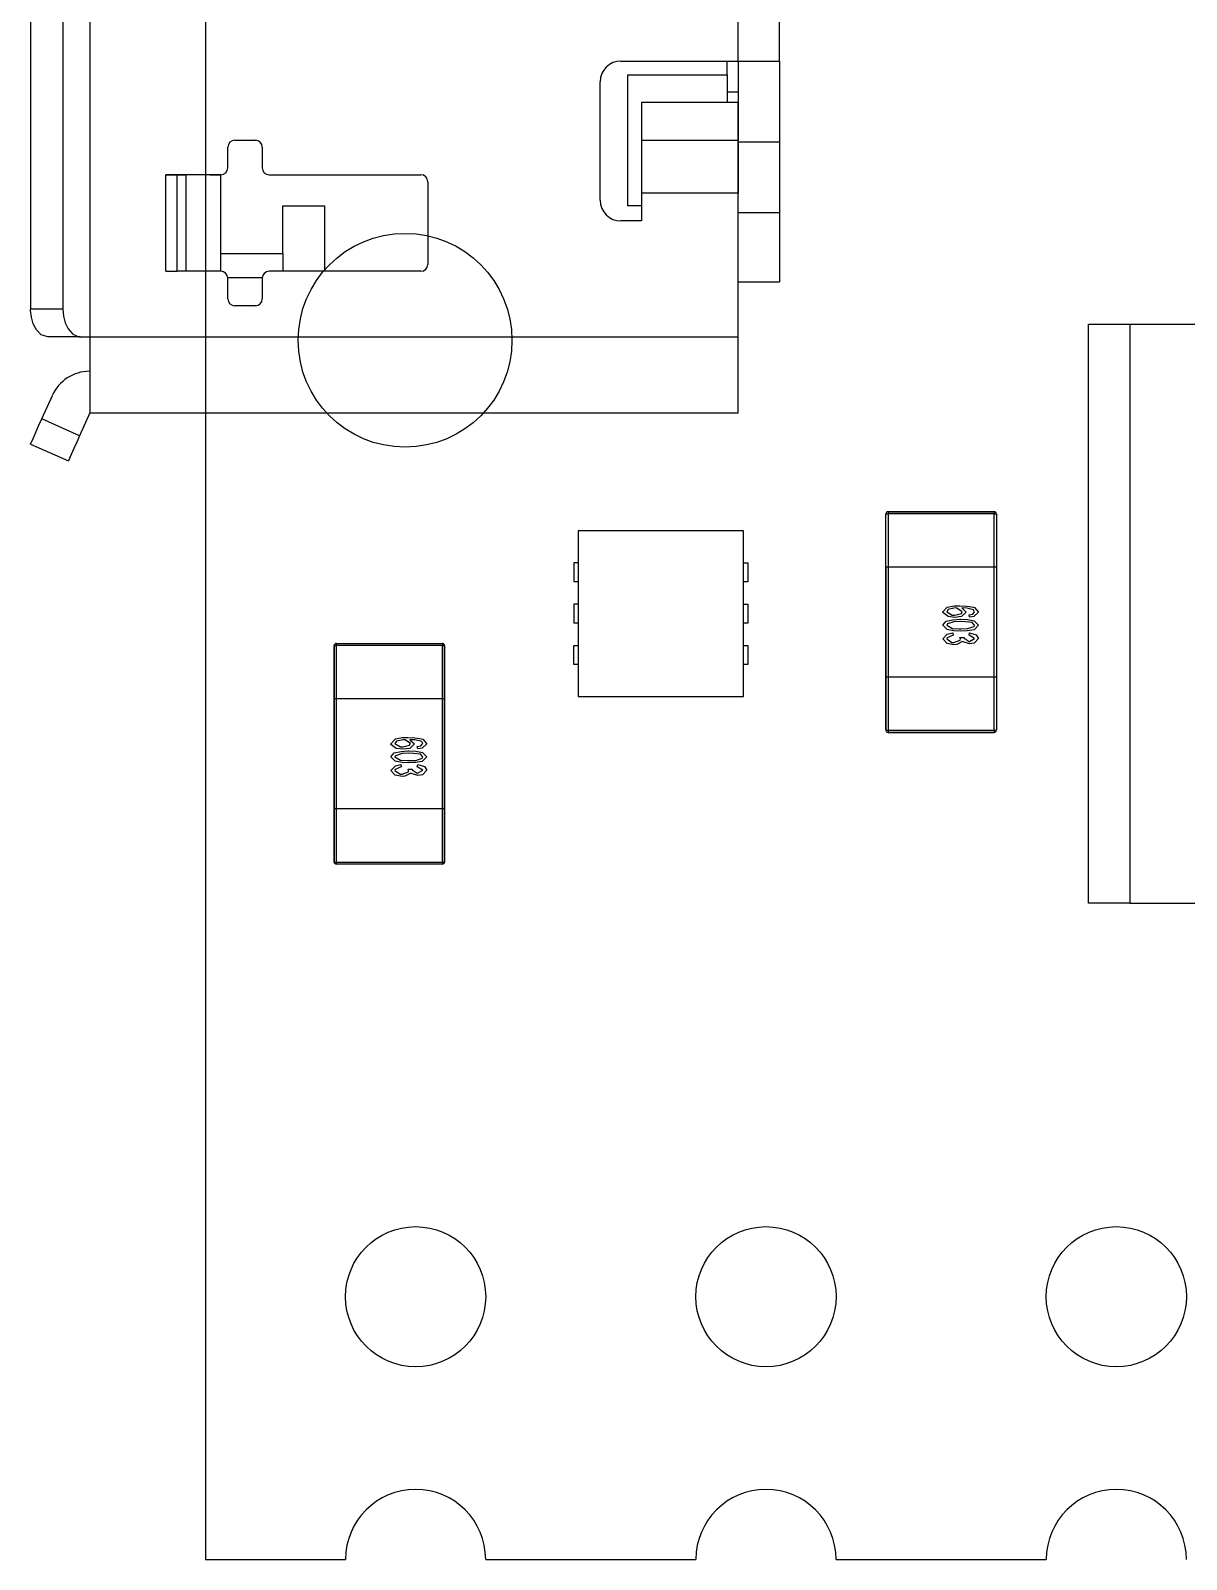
# Model space of a CAD drawing. Extents: x -18.2 to 17, y -12.1 to 12.1.
# Drawn here: x -18.22 to -9.84, y -12.06 to -0.98 of the extents above; entities that cross this region are included whole.
import ezdxf

# ---------------------------------------------------------------- set-up
doc = ezdxf.new("R2010")
doc.units = 0
doc.layers.get('0').update_dxf_attribs({"linetype": 'continuous'})

# ---------------------------------------------------------------- blocks, each defined once
blk = doc.blocks.new('SHAPE007')
at = {"layer": 'Step_Models', "color": 0}
for p, q in [((-8.3535, -2.957), (-9.5535, -2.957)), ((-9.5535, -3.107), (-9.5535, -2.957)), ((-8.3535, -3.107), (-8.3535, -2.957)), ((-10.5535, -3.107), (-10.2535, -3.107)), ((-10.5535, -7.307), (-10.5535, -3.107)), ((-10.2535, -3.107), (-7.6535, -3.107)), ((-10.2535, -3.107), (-10.2535, -7.307)), ((-7.6535, -3.107), (-7.3535, -3.107)), ((-7.6535, -7.307), (-7.6535, -3.107)), ((-7.3535, -3.107), (-7.3535, -7.307)), ((-10.2535, -7.307), (-10.5535, -7.307)), ((-10.2535, -7.307), (-7.6535, -7.307)), ((-9.5535, -7.457), (-9.5535, -7.307)), ((-8.3535, -7.457), (-8.3535, -7.307)), ((-7.3535, -7.307), (-7.6535, -7.307)), ((-8.3535, -7.457), (-9.5535, -7.457))]:
    blk.add_line(p, q, dxfattribs=at)
blk = doc.blocks.new('SHAPE017')
at = {"layer": 'Step_Models', "color": 0}
for p, q in [((-12.021, -4.868), (-12.021, -4.483)), ((-12.005, -4.468), (-11.236, -4.468)), ((-11.236, -4.468), (-12.005, -4.468)), ((-12.005, -4.483), (-12.005, -4.868)), ((-11.236, -4.483), (-12.005, -4.483)), ((-11.236, -4.868), (-11.236, -4.483)), ((-11.22, -4.483), (-11.22, -4.868)), ((-12.021, -5.668), (-12.021, -4.868)), ((-12.021, -4.868), (-12.021, -5.668)), ((-12.005, -4.868), (-11.236, -4.868)), ((-12.005, -4.868), (-12.005, -5.668)), ((-11.236, -5.668), (-11.236, -4.868)), ((-11.22, -4.868), (-11.22, -5.668)), ((-11.415, -5.232), (-11.418, -5.215)), ((-11.536, -5.347), (-11.533, -5.364)), ((-11.484, -5.379), (-11.454, -5.381)), ((-11.418, -5.364), (-11.415, -5.347)), ((-12.021, -5.668), (-12.021, -6.053)), ((-12.021, -6.053), (-12.021, -5.668)), ((-11.236, -5.668), (-12.005, -5.668)), ((-12.005, -5.668), (-12.005, -6.053)), ((-11.236, -6.053), (-11.236, -5.668)), ((-11.22, -5.668), (-11.22, -6.053)), ((-12.005, -6.053), (-11.236, -6.053)), ((-12.005, -6.068), (-11.236, -6.068)), ((-11.236, -6.068), (-12.005, -6.068))]:
    blk.add_line(p, q, dxfattribs=at)
for points in [[(-12.021, -4.483), (-12.005, -4.483)], [(-12.005, -4.468), (-12.005, -4.483)], [(-11.236, -4.468), (-11.236, -4.483)], [(-11.236, -4.483), (-11.22, -4.483)], [(-12.021, -4.868), (-12.005, -4.868)], [(-11.236, -4.868), (-11.22, -4.868)], [(-11.609, -5.195), (-11.576, -5.161), (-11.527, -5.151), (-11.485, -5.15)], [(-11.609, -5.195), (-11.576, -5.161), (-11.527, -5.151), (-11.485, -5.15)], [(-11.521, -5.235), (-11.57, -5.229), (-11.608, -5.2), (-11.609, -5.195)], [(-11.521, -5.235), (-11.57, -5.229), (-11.608, -5.2), (-11.609, -5.195)], [(-11.52, -5.166), (-11.569, -5.177), (-11.579, -5.193)], [(-11.579, -5.193), (-11.54, -5.218), (-11.522, -5.219)], [(-11.522, -5.219), (-11.474, -5.207), (-11.467, -5.193)], [(-11.522, -5.219), (-11.474, -5.207), (-11.467, -5.193)], [(-11.438, -5.197), (-11.472, -5.229), (-11.521, -5.235)], [(-11.467, -5.193), (-11.506, -5.167), (-11.52, -5.166)], [(-11.467, -5.193), (-11.506, -5.167), (-11.52, -5.166)], [(-11.485, -5.15), (-11.435, -5.152), (-11.386, -5.16), (-11.378, -5.163)], [(-11.485, -5.15), (-11.435, -5.152), (-11.386, -5.16), (-11.378, -5.163)], [(-11.386, -5.18), (-11.434, -5.168), (-11.471, -5.166)], [(-11.471, -5.166), (-11.438, -5.197)], [(-11.386, -5.18), (-11.434, -5.168), (-11.471, -5.166)], [(-11.418, -5.215), (-11.391, -5.21)], [(-11.418, -5.215), (-11.391, -5.21)], [(-11.349, -5.196), (-11.383, -5.227), (-11.415, -5.232)], [(-11.391, -5.21), (-11.378, -5.194)], [(-11.391, -5.21), (-11.378, -5.194)], [(-11.378, -5.194), (-11.386, -5.18)], [(-11.378, -5.194), (-11.386, -5.18)], [(-11.378, -5.163), (-11.349, -5.196)], [(-11.609, -5.291), (-11.584, -5.261)], [(-11.479, -5.334), (-11.529, -5.332), (-11.578, -5.323), (-11.609, -5.291)], [(-11.479, -5.334), (-11.529, -5.332), (-11.578, -5.323), (-11.609, -5.291)], [(-11.584, -5.261), (-11.535, -5.251), (-11.485, -5.248), (-11.479, -5.248)], [(-11.479, -5.265), (-11.529, -5.267), (-11.575, -5.282), (-11.579, -5.291)], [(-11.579, -5.291), (-11.539, -5.315), (-11.489, -5.317), (-11.479, -5.318)], [(-11.479, -5.248), (-11.429, -5.25), (-11.38, -5.259), (-11.349, -5.291)], [(-11.396, -5.272), (-11.445, -5.266), (-11.479, -5.265)], [(-11.396, -5.272), (-11.445, -5.266), (-11.479, -5.265)], [(-11.349, -5.291), (-11.382, -5.324), (-11.431, -5.332), (-11.479, -5.334)], [(-11.349, -5.291), (-11.382, -5.324), (-11.431, -5.332), (-11.479, -5.334)], [(-11.479, -5.318), (-11.429, -5.316), (-11.382, -5.301), (-11.378, -5.291)], [(-11.479, -5.318), (-11.429, -5.316), (-11.382, -5.301), (-11.378, -5.291)], [(-11.378, -5.291), (-11.396, -5.272)], [(-11.378, -5.291), (-11.396, -5.272)], [(-11.609, -5.389), (-11.577, -5.355), (-11.536, -5.347)], [(-11.528, -5.433), (-11.577, -5.424), (-11.609, -5.389), (-11.609, -5.389)], [(-11.528, -5.433), (-11.577, -5.424), (-11.609, -5.389), (-11.609, -5.389)], [(-11.533, -5.364), (-11.578, -5.382), (-11.579, -5.389)], [(-11.533, -5.364), (-11.578, -5.382), (-11.579, -5.389)], [(-11.579, -5.389), (-11.542, -5.416), (-11.528, -5.416)], [(-11.528, -5.416), (-11.483, -5.4), (-11.48, -5.391)], [(-11.528, -5.416), (-11.483, -5.4), (-11.48, -5.391)], [(-11.465, -5.409), (-11.507, -5.431), (-11.528, -5.433)], [(-11.465, -5.409), (-11.507, -5.431), (-11.528, -5.433)], [(-11.48, -5.391), (-11.484, -5.379)], [(-11.48, -5.391), (-11.484, -5.379)], [(-11.414, -5.426), (-11.461, -5.412), (-11.465, -5.409)], [(-11.414, -5.426), (-11.461, -5.412), (-11.465, -5.409)], [(-11.454, -5.381), (-11.454, -5.384)], [(-11.454, -5.384), (-11.418, -5.41), (-11.415, -5.41)], [(-11.454, -5.384), (-11.418, -5.41), (-11.415, -5.41)], [(-11.378, -5.388), (-11.417, -5.364), (-11.418, -5.364)], [(-11.378, -5.388), (-11.417, -5.364), (-11.418, -5.364)], [(-11.415, -5.347), (-11.367, -5.36), (-11.349, -5.387)], [(-11.415, -5.41), (-11.378, -5.388)], [(-11.349, -5.387), (-11.381, -5.421), (-11.414, -5.426)], [(-11.349, -5.387), (-11.381, -5.421), (-11.414, -5.426)], [(-12.005, -5.668), (-12.021, -5.668)], [(-11.22, -5.668), (-11.236, -5.668)], [(-12.021, -6.053), (-12.005, -6.053)], [(-12.005, -6.053), (-12.005, -6.068)], [(-11.236, -6.053), (-11.22, -6.053)], [(-11.236, -6.053), (-11.236, -6.068)]]:
    blk.add_lwpolyline(points, dxfattribs=at)
for centre, start, end in [((-12.005, -4.483), 90, -180), ((-12.005, -4.483), 90, -180), ((-12.005, -4.483), 90, -180), ((-12.005, -4.483), 90, -180), ((-11.236, -4.483), 0, 90), ((-12.005, -6.053), -180, -90), ((-12.005, -6.053), -180, -90), ((-12.005, -6.053), -180, -90), ((-12.005, -6.053), -180, -90), ((-11.236, -6.053), -90, 0), ((-11.236, -6.053), -90, 0)]:
    blk.add_arc(centre, 0.015, start, end, dxfattribs=at)
blk = doc.blocks.new('SHAPE018')
at = {"layer": 'Step_Models', "color": 0}
for p, q in [((-16.006, -5.423), (-15.236, -5.423)), ((-16.021, -5.823), (-16.021, -5.438)), ((-16.021, -5.438), (-16.021, -5.823)), ((-16.006, -5.438), (-16.006, -5.823)), ((-15.236, -5.438), (-16.006, -5.438)), ((-15.236, -5.823), (-15.236, -5.438)), ((-15.221, -5.823), (-15.221, -5.438)), ((-15.221, -5.438), (-15.221, -5.823)), ((-16.021, -6.623), (-16.021, -5.823)), ((-16.021, -5.823), (-16.021, -6.623)), ((-16.006, -5.823), (-15.236, -5.823)), ((-16.006, -5.823), (-16.006, -6.623)), ((-15.236, -6.623), (-15.236, -5.823)), ((-15.221, -6.623), (-15.221, -5.823)), ((-15.221, -5.823), (-15.221, -6.623)), ((-15.415, -6.187), (-15.418, -6.17)), ((-15.537, -6.302), (-15.534, -6.319)), ((-15.418, -6.319), (-15.415, -6.302)), ((-15.484, -6.334), (-15.455, -6.336)), ((-16.021, -6.623), (-16.021, -7.008)), ((-16.021, -7.008), (-16.021, -6.623)), ((-15.236, -6.623), (-16.006, -6.623)), ((-16.006, -6.623), (-16.006, -7.008)), ((-15.236, -7.008), (-15.236, -6.623)), ((-15.221, -7.008), (-15.221, -6.623)), ((-15.221, -6.623), (-15.221, -7.008)), ((-16.006, -7.008), (-15.236, -7.008)), ((-15.236, -7.023), (-16.006, -7.023))]:
    blk.add_line(p, q, dxfattribs=at)
for points in [[(-16.006, -5.423), (-16.006, -5.438)], [(-15.236, -5.423), (-15.236, -5.438)], [(-16.021, -5.438), (-16.006, -5.438)], [(-15.236, -5.438), (-15.221, -5.438)], [(-16.021, -5.823), (-16.006, -5.823)], [(-15.236, -5.823), (-15.221, -5.823)], [(-15.609, -6.15), (-15.577, -6.116), (-15.528, -6.106), (-15.486, -6.105)], [(-15.609, -6.15), (-15.577, -6.116), (-15.528, -6.106), (-15.486, -6.105)], [(-15.521, -6.19), (-15.571, -6.184), (-15.609, -6.155), (-15.609, -6.15)], [(-15.521, -6.19), (-15.571, -6.184), (-15.609, -6.155), (-15.609, -6.15)], [(-15.585, -6.216), (-15.536, -6.206), (-15.486, -6.203), (-15.479, -6.203)], [(-15.521, -6.121), (-15.569, -6.132), (-15.58, -6.148)], [(-15.58, -6.148), (-15.541, -6.173), (-15.522, -6.174)], [(-15.522, -6.174), (-15.475, -6.162), (-15.468, -6.148)], [(-15.522, -6.174), (-15.475, -6.162), (-15.468, -6.148)], [(-15.468, -6.148), (-15.506, -6.122), (-15.521, -6.121)], [(-15.468, -6.148), (-15.506, -6.122), (-15.521, -6.121)], [(-15.438, -6.152), (-15.473, -6.184), (-15.521, -6.19)], [(-15.486, -6.105), (-15.436, -6.107), (-15.387, -6.115), (-15.378, -6.118)], [(-15.486, -6.105), (-15.436, -6.107), (-15.387, -6.115), (-15.378, -6.118)], [(-15.479, -6.203), (-15.429, -6.205), (-15.38, -6.214), (-15.349, -6.246)], [(-15.386, -6.135), (-15.435, -6.123), (-15.472, -6.121)], [(-15.472, -6.121), (-15.438, -6.152)], [(-15.386, -6.135), (-15.435, -6.123), (-15.472, -6.121)], [(-15.418, -6.17), (-15.392, -6.165)], [(-15.418, -6.17), (-15.392, -6.165)], [(-15.349, -6.151), (-15.383, -6.182), (-15.415, -6.187)], [(-15.392, -6.165), (-15.379, -6.149)], [(-15.392, -6.165), (-15.379, -6.149)], [(-15.379, -6.149), (-15.386, -6.135)], [(-15.379, -6.149), (-15.386, -6.135)], [(-15.378, -6.118), (-15.349, -6.151)], [(-15.609, -6.246), (-15.585, -6.216)], [(-15.479, -6.289), (-15.529, -6.287), (-15.578, -6.278), (-15.609, -6.246)], [(-15.479, -6.289), (-15.529, -6.287), (-15.578, -6.278), (-15.609, -6.246)], [(-15.609, -6.344), (-15.577, -6.31), (-15.537, -6.302)], [(-15.479, -6.22), (-15.529, -6.222), (-15.576, -6.237), (-15.58, -6.246)], [(-15.58, -6.246), (-15.539, -6.27), (-15.49, -6.272), (-15.479, -6.273)], [(-15.534, -6.319), (-15.578, -6.337), (-15.58, -6.344)], [(-15.534, -6.319), (-15.578, -6.337), (-15.58, -6.344)], [(-15.396, -6.227), (-15.446, -6.221), (-15.479, -6.22)], [(-15.396, -6.227), (-15.446, -6.221), (-15.479, -6.22)], [(-15.349, -6.246), (-15.382, -6.279), (-15.431, -6.287), (-15.479, -6.289)], [(-15.349, -6.246), (-15.382, -6.279), (-15.431, -6.287), (-15.479, -6.289)], [(-15.479, -6.273), (-15.429, -6.271), (-15.383, -6.256), (-15.379, -6.246)], [(-15.479, -6.273), (-15.429, -6.271), (-15.383, -6.256), (-15.379, -6.246)], [(-15.379, -6.343), (-15.418, -6.319), (-15.418, -6.319)], [(-15.379, -6.343), (-15.418, -6.319), (-15.418, -6.319)], [(-15.415, -6.302), (-15.367, -6.315), (-15.349, -6.342)], [(-15.379, -6.246), (-15.396, -6.227)], [(-15.379, -6.246), (-15.396, -6.227)], [(-15.529, -6.388), (-15.578, -6.379), (-15.609, -6.344), (-15.609, -6.344)], [(-15.529, -6.388), (-15.578, -6.379), (-15.609, -6.344), (-15.609, -6.344)], [(-15.58, -6.344), (-15.542, -6.371), (-15.528, -6.371)], [(-15.465, -6.364), (-15.508, -6.386), (-15.529, -6.388)], [(-15.465, -6.364), (-15.508, -6.386), (-15.529, -6.388)], [(-15.528, -6.371), (-15.483, -6.355), (-15.481, -6.346)], [(-15.528, -6.371), (-15.483, -6.355), (-15.481, -6.346)], [(-15.481, -6.346), (-15.484, -6.334)], [(-15.481, -6.346), (-15.484, -6.334)], [(-15.414, -6.381), (-15.462, -6.367), (-15.465, -6.364)], [(-15.414, -6.381), (-15.462, -6.367), (-15.465, -6.364)], [(-15.455, -6.336), (-15.455, -6.339)], [(-15.455, -6.336), (-15.455, -6.339)], [(-15.455, -6.339), (-15.418, -6.365), (-15.416, -6.365)], [(-15.455, -6.339), (-15.418, -6.365), (-15.416, -6.365)], [(-15.416, -6.365), (-15.379, -6.343)], [(-15.349, -6.342), (-15.381, -6.376), (-15.414, -6.381)], [(-15.349, -6.342), (-15.381, -6.376), (-15.414, -6.381)], [(-16.006, -6.623), (-16.021, -6.623)], [(-15.221, -6.623), (-15.236, -6.623)], [(-16.021, -7.008), (-16.006, -7.008)], [(-16.006, -7.008), (-16.006, -7.023)], [(-15.236, -7.008), (-15.221, -7.008)], [(-15.236, -7.008), (-15.236, -7.023)]]:
    blk.add_lwpolyline(points, dxfattribs=at)
for centre, start, end in [((-16.006, -5.438), 90, 180), ((-16.006, -5.438), 90, 180), ((-16.006, -5.438), 90, 180), ((-16.006, -5.438), 90, 180), ((-15.236, -5.438), 0, 90), ((-15.236, -5.438), 0, 90), ((-16.006, -7.008), -180, -90), ((-16.006, -7.008), -180, -90), ((-16.006, -7.008), -180, -90), ((-16.006, -7.008), -180, -90), ((-15.236, -7.008), -90, 0), ((-15.236, -7.008), -90, 0)]:
    blk.add_arc(centre, 0.015, start, end, dxfattribs=at)
blk = doc.blocks.new('SHAPE020')
at = {"layer": 'Step_Models', "color": 0}
for p, q in [((-13.0525, -4.607), (-14.2525, -4.607)), ((-14.2525, -4.607), (-14.2525, -5.807)), ((-13.0525, -5.807), (-13.0525, -4.607)), ((-14.2825, -4.838), (-14.2825, -4.976)), ((-14.2525, -4.838), (-14.2825, -4.838)), ((-13.0525, -4.838), (-13.0225, -4.838)), ((-13.0225, -4.838), (-13.0225, -4.976)), ((-14.2525, -4.976), (-14.2825, -4.976)), ((-13.0225, -4.976), (-13.0525, -4.976)), ((-14.2825, -5.138), (-14.2825, -5.276)), ((-14.2525, -5.138), (-14.2825, -5.138)), ((-13.0525, -5.138), (-13.0225, -5.138)), ((-13.0225, -5.138), (-13.0225, -5.276)), ((-14.2525, -5.276), (-14.2825, -5.276)), ((-13.0225, -5.276), (-13.0525, -5.276)), ((-14.2825, -5.438), (-14.2525, -5.438)), ((-14.2825, -5.576), (-14.2825, -5.438)), ((-13.0525, -5.438), (-13.0225, -5.438)), ((-13.0225, -5.438), (-13.0225, -5.576)), ((-14.2525, -5.576), (-14.2825, -5.576)), ((-13.0225, -5.576), (-13.0525, -5.576)), ((-14.2525, -5.807), (-13.0525, -5.807))]:
    blk.add_line(p, q, dxfattribs=at)
blk = doc.blocks.new('SHAPE023')
at = {"layer": 'Step_Models', "color": 0}
for p, q in [((-17.948, 4.1), (-18.222, 3.978)), ((-18.222, 3.978), (-17.948, 4.1)), ((-18.14, 3.795), (-17.866, 3.917)), ((-17.866, 3.917), (-17.792, 3.75)), ((-18.064, 3.625), (-18.14, 3.795)), ((-13.092, 3.75), (-17.792, 3.75)), ((-15.892, 3.45), (-15.892, 3.75)), ((-15.392, 3.75), (-15.392, 3.45)), ((-17.792, 3.45), (-17.795, 3.45)), ((-17.862, 3.2), (-18.097, 3.2)), ((-17.792, 3.2), (-17.862, 3.2)), ((-17.792, 3.2), (-17.792, -3.2)), ((-13.092, 3.2), (-17.792, 3.2)), ((-13.092, 2.159), (-13.092, 3.2)), ((-18.222, 3), (-18.222, -3)), ((-18.222, 3), (-17.987, 3)), ((-17.987, 3), (-17.987, -3)), ((-16.792, 2.775), (-16.792, 2.925)), ((-16.742, 2.975), (-16.592, 2.975)), ((-16.542, 2.925), (-16.542, 2.775)), ((-16.792, 2.773), (-16.542, 2.773)), ((-12.792, 2.8), (-13.092, 2.8)), ((-17.242, 2.025), (-17.242, 2.725)), ((-17.242, 2.725), (-17.095, 2.725)), ((-17.159, 2.725), (-17.242, 2.725)), ((-17.095, 2.725), (-17.159, 2.725)), ((-17.159, 2.725), (-17.159, 2.025)), ((-16.842, 2.725), (-17.095, 2.725)), ((-17.095, 2.725), (-17.095, 2.025)), ((-16.922, 2.725), (-16.842, 2.725)), ((-16.842, 2.725), (-16.842, 2.025)), ((-16.492, 2.725), (-15.392, 2.725)), ((-16.092, 2.725), (-16.092, 2.25)), ((-15.342, 2.675), (-15.342, 2.075)), ((-16.392, 2.596), (-16.842, 2.596)), ((-16.392, 2.25), (-16.392, 2.596)), ((-13.942, 2.36), (-13.792, 2.36)), ((-13.792, 2.36), (-13.792, 2.159)), ((-16.092, 2.25), (-16.392, 2.25)), ((-13.892, 2.25), (-13.792, 2.25)), ((-13.892, 1.3), (-13.892, 2.25)), ((-12.792, 2.3), (-13.092, 2.3)), ((-12.792, 2.3), (-12.792, 1.785)), ((-14.092, 1.35), (-14.092, 2.21)), ((-13.792, 2.159), (-13.092, 2.159)), ((-17.159, 2.025), (-17.242, 2.025)), ((-17.095, 2.025), (-17.159, 2.025)), ((-16.842, 2.025), (-17.095, 2.025)), ((-15.392, 2.025), (-16.492, 2.025)), ((-16.792, 1.825), (-16.792, 1.975)), ((-16.542, 1.975), (-16.542, 1.825)), ((-16.592, 1.775), (-16.742, 1.775)), ((-13.792, 1.776), (-13.792, 1.5)), ((-13.792, 1.776), (-13.092, 1.776)), ((-12.792, 1.785), (-13.092, 1.785)), ((-13.092, 1.5), (-13.092, 1.776)), ((-12.792, 1.785), (-12.792, 1.2)), ((-13.792, 1.5), (-13.092, 1.5)), ((-13.172, 1.5), (-13.172, 1.3)), ((-13.092, 1.5), (-13.092, 1.2)), ((-13.092, 1.425), (-13.172, 1.425)), ((-13.172, 1.3), (-13.892, 1.3)), ((-13.172, 1.2), (-13.172, 1.3)), ((-13.092, 1.2), (-13.942, 1.2)), ((-13.092, -1.2), (-13.092, 1.2)), ((-12.792, -1.2), (-12.792, 1.2)), ((-14.192, 0.375), (-14.192, 0.4)), ((-14.192, 0.4), (-13.842, 0.4)), ((-14.042, 0.375), (-14.192, 0.375)), ((-14.042, -0.375), (-14.042, 0.375)), ((-13.992, -0.375), (-13.992, 0.375)), ((-13.759, 0.375), (-13.942, 0.375)), ((-13.942, 0.375), (-13.942, -0.375)), ((-13.692, 0.4), (-13.692, 0.25)), ((-13.692, 0.25), (-13.692, -0.25)), ((-13.692, -0.25), (-13.692, -0.4)), ((-14.192, -0.4), (-14.192, -0.375)), ((-14.192, -0.375), (-14.042, -0.375)), ((-13.842, -0.4), (-14.192, -0.4)), ((-13.759, -0.375), (-13.942, -0.375)), ((-13.942, -1.2), (-13.092, -1.2)), ((-13.172, -1.3), (-13.172, -1.2)), ((-13.092, -1.2), (-13.092, -1.735)), ((-12.792, -1.2), (-12.792, -1.785)), ((-13.892, -2.25), (-13.892, -1.3)), ((-13.892, -1.3), (-13.172, -1.3)), ((-13.172, -1.3), (-13.172, -1.5)), ((-14.092, -2.21), (-14.092, -1.35)), ((-13.092, -1.425), (-13.172, -1.425)), ((-13.792, -1.5), (-13.792, -1.776)), ((-13.092, -1.5), (-13.792, -1.5)), ((-13.092, -1.776), (-13.092, -1.5)), ((-13.092, -1.776), (-13.092, -1.735)), ((-13.092, -1.735), (-13.092, -1.776)), ((-16.792, -1.975), (-16.792, -1.825)), ((-16.742, -1.775), (-16.592, -1.775)), ((-16.542, -1.825), (-16.542, -1.975)), ((-13.092, -1.776), (-13.792, -1.776)), ((-13.092, -1.785), (-13.092, -2.159)), ((-13.092, -1.785), (-12.792, -1.785)), ((-12.792, -1.785), (-12.792, -2.3)), ((-17.242, -2.725), (-17.242, -2.025)), ((-17.242, -2.025), (-17.095, -2.025)), ((-17.159, -2.025), (-17.242, -2.025)), ((-17.095, -2.025), (-17.159, -2.025)), ((-17.159, -2.725), (-17.159, -2.025)), ((-16.842, -2.025), (-17.095, -2.025)), ((-17.095, -2.725), (-17.095, -2.025)), ((-16.922, -2.025), (-16.842, -2.025)), ((-16.842, -2.725), (-16.842, -2.025)), ((-16.492, -2.025), (-15.392, -2.025)), ((-15.342, -2.075), (-15.342, -2.675)), ((-13.792, -2.159), (-13.792, -2.36)), ((-13.092, -2.159), (-13.792, -2.159)), ((-13.092, -3.2), (-13.092, -2.159)), ((-16.392, -2.596), (-16.392, -2.25)), ((-16.392, -2.25), (-16.092, -2.25)), ((-16.092, -2.25), (-16.092, -2.725)), ((-13.792, -2.25), (-13.892, -2.25)), ((-12.792, -2.3), (-13.092, -2.3)), ((-13.792, -2.36), (-13.942, -2.36)), ((-16.842, -2.596), (-16.392, -2.596)), ((-17.242, -2.725), (-17.159, -2.725)), ((-17.095, -2.725), (-17.159, -2.725)), ((-16.922, -2.725), (-17.095, -2.725)), ((-16.842, -2.725), (-17.095, -2.725)), ((-15.392, -2.725), (-16.492, -2.725)), ((-16.542, -2.773), (-16.792, -2.773)), ((-16.792, -2.925), (-16.792, -2.775)), ((-16.542, -2.775), (-16.542, -2.925)), ((-13.092, -2.8), (-12.792, -2.8)), ((-16.592, -2.975), (-16.742, -2.975)), ((-17.987, -3), (-18.222, -3)), ((-17.862, -3.2), (-18.097, -3.2)), ((-17.862, -3.2), (-17.792, -3.2)), ((-17.792, -3.2), (-13.092, -3.2)), ((-17.795, -3.45), (-17.792, -3.45)), ((-18.14, -3.795), (-18.064, -3.625)), ((-17.792, -3.75), (-17.866, -3.917)), ((-17.792, -3.75), (-13.092, -3.75)), ((-17.866, -3.917), (-18.14, -3.795)), ((-18.222, -3.978), (-17.948, -4.1))]:
    blk.add_line(p, q, dxfattribs=at)
for points in [[(-17.948, 4.1), (-17.927, 4.054), (-17.907, 4.009), (-17.887, 3.963), (-17.866, 3.917)], [(-18.14, 3.795), (-18.161, 3.841), (-18.181, 3.887), (-18.201, 3.932), (-18.222, 3.978)], [(-17.792, 3.75), (-17.792, 3.7), (-17.792, 3.65), (-17.792, 3.6), (-17.792, 3.55), (-17.792, 3.5), (-17.792, 3.45), (-17.792, 3.4), (-17.792, 3.35), (-17.792, 3.3), (-17.792, 3.25), (-17.792, 3.2)], [(-16.392, 3.75), (-16.392, 3.75)], [(-14.892, 3.75), (-14.892, 3.75)], [(-13.092, 3.2), (-13.092, 3.25), (-13.092, 3.3), (-13.092, 3.35), (-13.092, 3.4), (-13.092, 3.45), (-13.092, 3.5), (-13.092, 3.55), (-13.092, 3.6), (-13.092, 3.65), (-13.092, 3.7), (-13.092, 3.75)], [(-18.222, 3), (-18.218, 3.05), (-18.206, 3.098), (-18.184, 3.143), (-18.151, 3.18), (-18.105, 3.2), (-18.097, 3.2)], [(-17.862, 3.2), (-17.909, 3.185), (-17.945, 3.15), (-17.968, 3.106), (-17.982, 3.058), (-17.987, 3.008), (-17.987, 3)], [(-12.792, 2.8), (-12.792, 2.75), (-12.792, 2.7), (-12.792, 2.65), (-12.792, 2.6), (-12.792, 2.55), (-12.792, 2.5), (-12.792, 2.45), (-12.792, 2.4), (-12.792, 2.35), (-12.792, 2.3)], [(-16.392, 2.725), (-16.392, 2.675), (-16.392, 2.625), (-16.392, 2.596)], [(-13.792, 2.159), (-13.792, 2.109), (-13.792, 2.059), (-13.792, 2.009), (-13.792, 1.959), (-13.792, 1.909), (-13.792, 1.859), (-13.792, 1.809), (-13.792, 1.776)], [(-13.092, 1.776), (-13.092, 1.826), (-13.092, 1.876), (-13.092, 1.926), (-13.092, 1.976), (-13.092, 2.026), (-13.092, 2.076), (-13.092, 2.126), (-13.092, 2.159)], [(-12.792, 1.2), (-12.842, 1.2), (-12.892, 1.2), (-12.942, 1.2), (-12.992, 1.2), (-13.042, 1.2), (-13.092, 1.2)], [(-13.992, 0.375), (-14.042, 0.375)], [(-13.942, 0.375), (-13.992, 0.375)], [(-14.042, -0.375), (-13.992, -0.375)], [(-13.942, -0.375), (-13.992, -0.375)], [(-13.092, -1.2), (-13.042, -1.2), (-12.992, -1.2), (-12.942, -1.2), (-12.892, -1.2), (-12.842, -1.2), (-12.792, -1.2)], [(-13.792, -1.776), (-13.792, -1.826), (-13.792, -1.876), (-13.792, -1.926), (-13.792, -1.976), (-13.792, -2.026), (-13.792, -2.076), (-13.792, -2.126), (-13.792, -2.159)], [(-13.092, -2.159), (-13.092, -2.109), (-13.092, -2.059), (-13.092, -2.009), (-13.092, -1.959), (-13.092, -1.909), (-13.092, -1.859), (-13.092, -1.809), (-13.092, -1.776)], [(-12.792, -2.3), (-12.792, -2.35), (-12.792, -2.4), (-12.792, -2.45), (-12.792, -2.5), (-12.792, -2.55), (-12.792, -2.6), (-12.792, -2.65), (-12.792, -2.7), (-12.792, -2.75), (-12.792, -2.8)], [(-16.392, -2.596), (-16.392, -2.646), (-16.392, -2.696), (-16.392, -2.725)], [(-18.097, -3.2), (-18.144, -3.185), (-18.179, -3.15), (-18.203, -3.106), (-18.216, -3.058), (-18.222, -3.008), (-18.222, -3)], [(-17.987, -3), (-17.983, -3.05), (-17.971, -3.098), (-17.95, -3.143), (-17.916, -3.18), (-17.871, -3.2), (-17.862, -3.2)], [(-17.792, -3.2), (-17.792, -3.25), (-17.792, -3.3), (-17.792, -3.35), (-17.792, -3.4), (-17.792, -3.45), (-17.792, -3.5), (-17.792, -3.55), (-17.792, -3.6), (-17.792, -3.65), (-17.792, -3.7), (-17.792, -3.75)], [(-13.092, -3.75), (-13.092, -3.7), (-13.092, -3.65), (-13.092, -3.6), (-13.092, -3.55), (-13.092, -3.5), (-13.092, -3.45), (-13.092, -3.4), (-13.092, -3.35), (-13.092, -3.3), (-13.092, -3.25), (-13.092, -3.2)], [(-16.392, -3.75), (-16.392, -3.75)], [(-14.892, -3.75), (-14.892, -3.75)], [(-18.222, -3.978), (-18.201, -3.932), (-18.181, -3.887), (-18.161, -3.841), (-18.14, -3.795)], [(-17.866, -3.917), (-17.887, -3.963), (-17.907, -4.009), (-17.927, -4.054), (-17.948, -4.1)]]:
    blk.add_lwpolyline(points, dxfattribs=at)
blk.add_lwpolyline([(-18.222, -2.3)], close=True, dxfattribs=at)
for centre, radius, start, end in [((-17.795, 3.745), 0.295, -155.9795, -90), ((-16.742, 2.925), 0.05, 90, 180), ((-16.592, 2.925), 0.05, 0, 90), ((-16.842, 2.775), 0.05, -90, 0), ((-16.492, 2.775), 0.05, -180, -90), ((-15.392, 2.675), 0.05, 0, 90), ((-13.942, 2.21), 0.15, 90, 180), ((-16.842, 1.975), 0.05, 0, 90), ((-16.492, 1.975), 0.05, 90, 180), ((-15.392, 2.075), 0.05, -90, 0), ((-16.742, 1.825), 0.05, -180, -90), ((-16.592, 1.825), 0.05, -90, 0), ((-13.942, 1.35), 0.15, -180, -90), ((-13.842, 0.25), 0.15, 0, 90), ((-13.842, -0.25), 0.15, -90, 0), ((-13.842, -0.25), 0.15, -56.4427, 0), ((-13.942, -1.35), 0.15, 90, 180), ((-16.742, -1.825), 0.05, 90, 180), ((-16.592, -1.825), 0.05, 0, 90), ((-16.842, -1.975), 0.05, -90, 0), ((-16.492, -1.975), 0.05, -180, -90), ((-15.392, -2.075), 0.05, 0, 90), ((-13.942, -2.21), 0.15, -180, -90), ((-16.842, -2.775), 0.05, 0, 90), ((-16.492, -2.775), 0.05, 90, 180), ((-15.392, -2.675), 0.05, -90, 0), ((-16.742, -2.925), 0.05, -180, -90), ((-16.592, -2.925), 0.05, -90, 0), ((-17.795, -3.745), 0.295, 90, 155.9795)]:
    blk.add_arc(centre, radius, start, end, dxfattribs=at)
blk = doc.blocks.new('BOARD_OUTLINE')
at = {"layer": 'Board_Geoms', "color": 0}
for p, q in [((-16.9545, 12.065), (-16.9545, -12.065)), ((-16.9545, -12.065), (-15.9385, -12.065)), ((-14.9225, -12.065), (-13.3985, -12.065)), ((-12.3825, -12.065), (-10.8585, -12.065))]:
    blk.add_line(p, q, dxfattribs=at)
for centre, radius in [((-15.5067, -3.225), 0.775), ((-15.4305, -10.16), 0.508), ((-12.8905, -10.16), 0.508), ((-10.3505, -10.16), 0.508)]:
    blk.add_circle(centre, radius, dxfattribs=at)
for centre in [(-15.4305, -12.065), (-12.8905, -12.065), (-10.3505, -12.065)]:
    blk.add_arc(centre, 0.508, 0, 180, dxfattribs=at)

msp = doc.modelspace()

# ---------------------------------------------------------------- block references
for name in ['BOARD_OUTLINE', 'SHAPE023', 'SHAPE007', 'SHAPE017', 'SHAPE020', 'SHAPE018']:
    msp.add_blockref(name, (0, 0))

doc.saveas('drawing.dxf')
